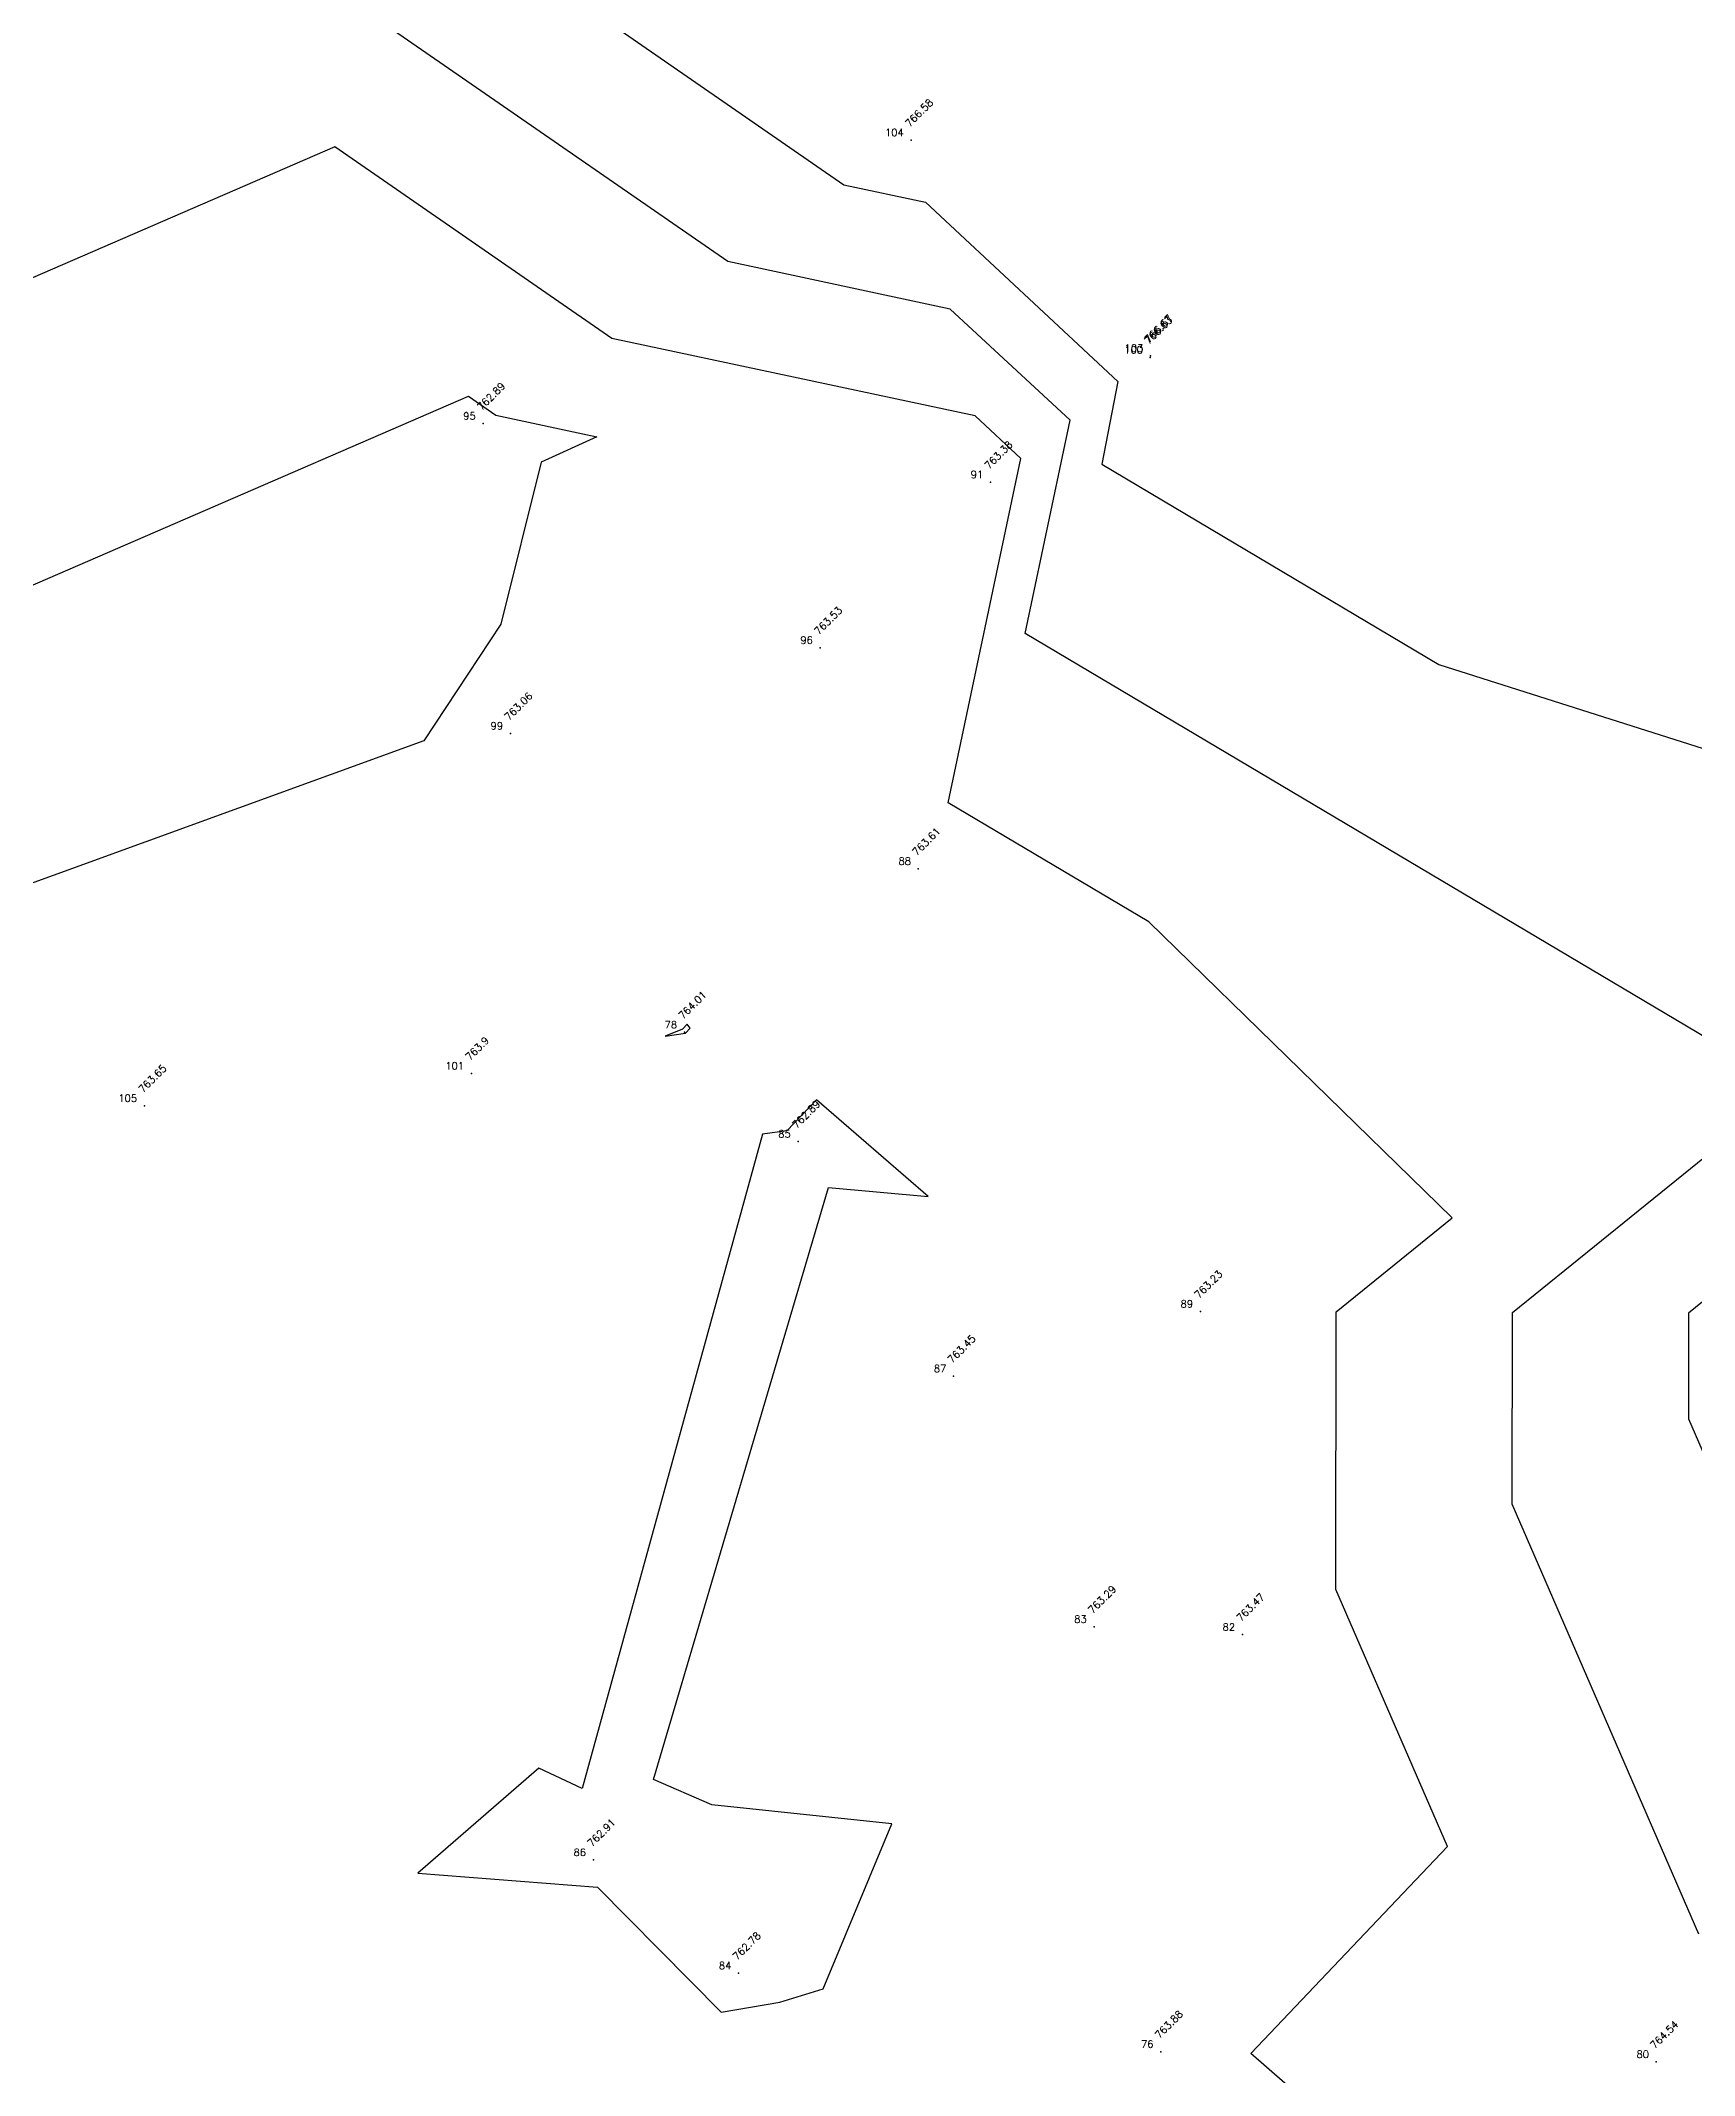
# Model space of a CAD drawing. Header units: millimetres. Extents: x 1625 to 2117, y 999 to 1266.
# Drawn here: x 1956.7 to 2013.3, y 1092.1 to 1161.7 of the extents above; entities that cross this region are included whole.
import ezdxf
from ezdxf.enums import TextEntityAlignment as Align

# ---------------------------------------------------------------- set-up
doc = ezdxf.new("R2010")
doc.units = ezdxf.units.MM
for name, color, linetype in [('CONTOUR', 4, 'Continuous'), ('INDEX_CONTOUR', 8, 'Continuous'), ('Points', 7, 'Continuous'), ('Points-ELV', 6, 'Continuous'), ('Points-NUM', 4, 'Continuous'), ('Points-TXT', 3, 'Continuous')]:
    doc.layers.add(name, color=color, linetype=linetype)
doc.styles.add('ROMANS', font='romans.shx')

# ---------------------------------------------------------------- blocks, each defined once
blk = doc.blocks.new('POINTS')
at = {"layer": 'Points'}
blk.add_line((0, 0), (0, 0), dxfattribs=at)
blk.add_point((0, 0), dxfattribs=at)
at = {"layer": 'Points-ELV', "style": 'ROMANS'}
blk.add_attdef('ELEV', text='', height=1, rotation=45, dxfattribs=at).set_placement((0, 0), align=Align.BOTTOM_LEFT)
at = {"layer": 'Points-NUM', "style": 'ROMANS'}
blk.add_attdef('PTNUM', text='', height=1, dxfattribs=at).set_placement((0, 0), align=Align.BOTTOM_RIGHT)
at = {"layer": 'Points-TXT', "style": 'ROMANS'}
blk.add_attdef('DESC', text='', height=1, dxfattribs=at).set_placement((0, 0), align=Align.BOTTOM_RIGHT)

msp = doc.modelspace()

# ---------------------------------------------------------------- linework, layer by layer
at = {"layer": 'CONTOUR'}
for points, elevation in [([(1957.643, 1175.122), (1984.184, 1156.763), (1986.978, 1156.167), (1993.565, 1150.026), (1993.014, 1147.201), (2004.546, 1140.354), (2019.934, 1135.458)], 766), ([(2013.538, 1061.857), (2011.3, 1060.293), (2008.266, 1059.398), (2006.674, 1060.59), (2003.669, 1062.119), (2006.008, 1072.63), (2005.829, 1075.041), (2005.445, 1078.695), (2004.919, 1086.885), (1998.113, 1092.824), (2004.835, 1099.914), (2001.02, 1108.704), (2001.027, 1118.196), (2005.001, 1121.412), (1994.618, 1131.545), (1987.757, 1135.619), (1990.246, 1147.398), (1988.677, 1148.852), (1976.247, 1151.507), (1966.774, 1158.059), (1951.893, 1151.612), (1919.712, 1166.733)], 764), ([(1928.684, 1150.839), (1950.599, 1140.542), (1971.34, 1149.527), (1972.279, 1148.878), (1975.739, 1148.139), (1973.825, 1147.271), (1972.447, 1141.728), (1969.817, 1137.742), (1953.958, 1131.974), (1949.819, 1132.152), (1944.917, 1134.569), (1928.684, 1150.839)], 763), ([(1978.768, 1127.731), (1978.933, 1127.904), (1978.83, 1128.038), (1978.67, 1127.872), (1978.07, 1127.636), (1978.768, 1127.731)], 764), ([(1981.996, 1094.581), (1983.475, 1095.036), (1985.831, 1100.686), (1979.672, 1101.337), (1977.669, 1102.206), (1983.666, 1122.45), (1987.073, 1122.145), (1983.249, 1125.453), (1982.239, 1124.394), (1981.403, 1124.28), (1975.236, 1101.893), (1973.747, 1102.585), (1969.616, 1098.993), (1975.757, 1098.515), (1979.992, 1094.244), (1981.996, 1094.581)], 763), ([(2018.948, 1122.901), (2013.089, 1118.159), (2013.086, 1114.544), (2016.608, 1106.43)], 766)]:
    msp.add_lwpolyline(points, dxfattribs=dict(at, elevation=elevation))
at = {"layer": 'INDEX_CONTOUR', "elevation": 765}
for points in [[(2014.838, 1126.892), (1990.386, 1141.41), (1991.928, 1148.71), (1987.828, 1152.51), (1980.216, 1154.135), (1962.209, 1166.59)], [(2013.439, 1096.914), (2007.053, 1111.624), (2007.058, 1118.177), (2016.192, 1125.57)]]:
    msp.add_lwpolyline(points, dxfattribs=at)

# ---------------------------------------------------------------- block references
at = {"layer": 'Points', "linetype": 'Continuous'}
ref = msp.add_blockref('POINTS', (1986.486, 1158.288, 766.58), dxfattribs=at)
ref.add_attrib('PTNUM', '104', dxfattribs={"layer": 'Points-NUM', "height": 0.25, "style": 'ROMANS'}).set_placement((1986.236, 1158.351, 766.58), align=Align.BOTTOM_RIGHT)
ref.add_attrib('ELEV', '766.58', dxfattribs={"layer": 'Points-ELV', "height": 0.25, "rotation": 45, "style": 'ROMANS'}).set_placement((1986.486, 1158.663, 766.58), align=Align.BOTTOM_LEFT)
ref = msp.add_blockref('POINTS', (1994.67, 1150.849, 766.63), dxfattribs=at)
ref.add_attrib('PTNUM', '100', dxfattribs={"layer": 'Points-NUM', "height": 0.25, "style": 'ROMANS'}).set_placement((1994.42, 1150.911, 766.63), align=Align.BOTTOM_RIGHT)
ref.add_attrib('ELEV', '766.63', dxfattribs={"layer": 'Points-ELV', "height": 0.25, "rotation": 45, "style": 'ROMANS'}).set_placement((1994.67, 1151.224, 766.63), align=Align.BOTTOM_LEFT)
ref = msp.add_blockref('POINTS', (1994.68, 1150.906, 766.67), dxfattribs=at)
ref.add_attrib('PTNUM', '103', dxfattribs={"layer": 'Points-NUM', "height": 0.25, "style": 'ROMANS'}).set_placement((1994.43, 1150.968, 766.67), align=Align.BOTTOM_RIGHT)
ref.add_attrib('ELEV', '766.67', dxfattribs={"layer": 'Points-ELV', "height": 0.25, "rotation": 45, "style": 'ROMANS'}).set_placement((1994.68, 1151.281, 766.67), align=Align.BOTTOM_LEFT)
ref = msp.add_blockref('POINTS', (1971.842, 1148.589, 762.89), dxfattribs=at)
ref.add_attrib('PTNUM', '95', dxfattribs={"layer": 'Points-NUM', "height": 0.25, "style": 'ROMANS'}).set_placement((1971.592, 1148.651, 762.89), align=Align.BOTTOM_RIGHT)
ref.add_attrib('ELEV', '762.89', dxfattribs={"layer": 'Points-ELV', "height": 0.25, "rotation": 45, "style": 'ROMANS'}).set_placement((1971.842, 1148.964, 762.89), align=Align.BOTTOM_LEFT)
ref = msp.add_blockref('POINTS', (1989.203, 1146.585, 763.38), dxfattribs=at)
ref.add_attrib('PTNUM', '91', dxfattribs={"layer": 'Points-NUM', "height": 0.25, "style": 'ROMANS'}).set_placement((1988.953, 1146.648, 763.38), align=Align.BOTTOM_RIGHT)
ref.add_attrib('ELEV', '763.38', dxfattribs={"layer": 'Points-ELV', "height": 0.25, "rotation": 45, "style": 'ROMANS'}).set_placement((1989.203, 1146.96, 763.38), align=Align.BOTTOM_LEFT)
ref = msp.add_blockref('POINTS', (1983.377, 1140.919, 763.53), dxfattribs=at)
ref.add_attrib('PTNUM', '96', dxfattribs={"layer": 'Points-NUM', "height": 0.25, "style": 'ROMANS'}).set_placement((1983.127, 1140.982, 763.53), align=Align.BOTTOM_RIGHT)
ref.add_attrib('ELEV', '763.53', dxfattribs={"layer": 'Points-ELV', "height": 0.25, "rotation": 45, "style": 'ROMANS'}).set_placement((1983.377, 1141.294, 763.53), align=Align.BOTTOM_LEFT)
ref = msp.add_blockref('POINTS', (1972.777, 1137.986, 763.06), dxfattribs=at)
ref.add_attrib('PTNUM', '99', dxfattribs={"layer": 'Points-NUM', "height": 0.25, "style": 'ROMANS'}).set_placement((1972.527, 1138.049, 763.06), align=Align.BOTTOM_RIGHT)
ref.add_attrib('ELEV', '763.06', dxfattribs={"layer": 'Points-ELV', "height": 0.25, "rotation": 45, "style": 'ROMANS'}).set_placement((1972.777, 1138.361, 763.06), align=Align.BOTTOM_LEFT)
ref = msp.add_blockref('POINTS', (1986.732, 1133.36, 763.61), dxfattribs=at)
ref.add_attrib('PTNUM', '88', dxfattribs={"layer": 'Points-NUM', "height": 0.25, "style": 'ROMANS'}).set_placement((1986.482, 1133.422, 763.61), align=Align.BOTTOM_RIGHT)
ref.add_attrib('ELEV', '763.61', dxfattribs={"layer": 'Points-ELV', "height": 0.25, "rotation": 45, "style": 'ROMANS'}).set_placement((1986.732, 1133.735, 763.61), align=Align.BOTTOM_LEFT)
ref = msp.add_blockref('POINTS', (1978.733, 1127.764, 764.01), dxfattribs=at)
ref.add_attrib('PTNUM', '78', dxfattribs={"layer": 'Points-NUM', "height": 0.25, "style": 'ROMANS'}).set_placement((1978.483, 1127.826, 764.01), align=Align.BOTTOM_RIGHT)
ref.add_attrib('ELEV', '764.01', dxfattribs={"layer": 'Points-ELV', "height": 0.25, "rotation": 45, "style": 'ROMANS'}).set_placement((1978.733, 1128.139, 764.01), align=Align.BOTTOM_LEFT)
ref = msp.add_blockref('POINTS', (1971.442, 1126.354, 763.9), dxfattribs=at)
ref.add_attrib('PTNUM', '101', dxfattribs={"layer": 'Points-NUM', "height": 0.25, "style": 'ROMANS'}).set_placement((1971.192, 1126.417, 763.9), align=Align.BOTTOM_RIGHT)
ref.add_attrib('ELEV', '763.9', dxfattribs={"layer": 'Points-ELV', "height": 0.25, "rotation": 45, "style": 'ROMANS'}).set_placement((1971.442, 1126.729, 763.9), align=Align.BOTTOM_LEFT)
ref = msp.add_blockref('POINTS', (1960.257, 1125.246, 763.65), dxfattribs=at)
ref.add_attrib('PTNUM', '105', dxfattribs={"layer": 'Points-NUM', "height": 0.25, "style": 'ROMANS'}).set_placement((1960.007, 1125.309, 763.65), align=Align.BOTTOM_RIGHT)
ref.add_attrib('ELEV', '763.65', dxfattribs={"layer": 'Points-ELV', "height": 0.25, "rotation": 45, "style": 'ROMANS'}).set_placement((1960.257, 1125.621, 763.65), align=Align.BOTTOM_LEFT)
ref = msp.add_blockref('POINTS', (1982.621, 1124.027, 762.89), dxfattribs=at)
ref.add_attrib('PTNUM', '85', dxfattribs={"layer": 'Points-NUM', "height": 0.25, "style": 'ROMANS'}).set_placement((1982.371, 1124.09, 762.89), align=Align.BOTTOM_RIGHT)
ref.add_attrib('ELEV', '762.89', dxfattribs={"layer": 'Points-ELV', "height": 0.25, "rotation": 45, "style": 'ROMANS'}).set_placement((1982.621, 1124.402, 762.89), align=Align.BOTTOM_LEFT)
ref = msp.add_blockref('POINTS', (1996.383, 1118.21, 763.23), dxfattribs=at)
ref.add_attrib('PTNUM', '89', dxfattribs={"layer": 'Points-NUM', "height": 0.25, "style": 'ROMANS'}).set_placement((1996.133, 1118.273, 763.23), align=Align.BOTTOM_RIGHT)
ref.add_attrib('ELEV', '763.23', dxfattribs={"layer": 'Points-ELV', "height": 0.25, "rotation": 45, "style": 'ROMANS'}).set_placement((1996.383, 1118.585, 763.23), align=Align.BOTTOM_LEFT)
ref = msp.add_blockref('POINTS', (1987.941, 1115.999, 763.45), dxfattribs=at)
ref.add_attrib('PTNUM', '87', dxfattribs={"layer": 'Points-NUM', "height": 0.25, "style": 'ROMANS'}).set_placement((1987.691, 1116.062, 763.45), align=Align.BOTTOM_RIGHT)
ref.add_attrib('ELEV', '763.45', dxfattribs={"layer": 'Points-ELV', "height": 0.25, "rotation": 45, "style": 'ROMANS'}).set_placement((1987.941, 1116.374, 763.45), align=Align.BOTTOM_LEFT)
ref = msp.add_blockref('POINTS', (1992.744, 1107.427, 763.29), dxfattribs=at)
ref.add_attrib('PTNUM', '83', dxfattribs={"layer": 'Points-NUM', "height": 0.25, "style": 'ROMANS'}).set_placement((1992.494, 1107.489, 763.29), align=Align.BOTTOM_RIGHT)
ref.add_attrib('ELEV', '763.29', dxfattribs={"layer": 'Points-ELV', "height": 0.25, "rotation": 45, "style": 'ROMANS'}).set_placement((1992.744, 1107.802, 763.29), align=Align.BOTTOM_LEFT)
ref = msp.add_blockref('POINTS', (1997.822, 1107.156, 763.47), dxfattribs=at)
ref.add_attrib('PTNUM', '82', dxfattribs={"layer": 'Points-NUM', "height": 0.25, "style": 'ROMANS'}).set_placement((1997.572, 1107.218, 763.47), align=Align.BOTTOM_RIGHT)
ref.add_attrib('ELEV', '763.47', dxfattribs={"layer": 'Points-ELV', "height": 0.25, "rotation": 45, "style": 'ROMANS'}).set_placement((1997.822, 1107.531, 763.47), align=Align.BOTTOM_LEFT)
ref = msp.add_blockref('POINTS', (1975.615, 1099.447, 762.91), dxfattribs=at)
ref.add_attrib('PTNUM', '86', dxfattribs={"layer": 'Points-NUM', "height": 0.25, "style": 'ROMANS'}).set_placement((1975.365, 1099.509, 762.91), align=Align.BOTTOM_RIGHT)
ref.add_attrib('ELEV', '762.91', dxfattribs={"layer": 'Points-ELV', "height": 0.25, "rotation": 45, "style": 'ROMANS'}).set_placement((1975.615, 1099.822, 762.91), align=Align.BOTTOM_LEFT)
ref = msp.add_blockref('POINTS', (1980.586, 1095.573, 762.78), dxfattribs=at)
ref.add_attrib('PTNUM', '84', dxfattribs={"layer": 'Points-NUM', "height": 0.25, "style": 'ROMANS'}).set_placement((1980.336, 1095.636, 762.78), align=Align.BOTTOM_RIGHT)
ref.add_attrib('ELEV', '762.78', dxfattribs={"layer": 'Points-ELV', "height": 0.25, "rotation": 45, "style": 'ROMANS'}).set_placement((1980.586, 1095.948, 762.78), align=Align.BOTTOM_LEFT)
ref = msp.add_blockref('POINTS', (1995.031, 1092.888, 763.88), dxfattribs=at)
ref.add_attrib('PTNUM', '76', dxfattribs={"layer": 'Points-NUM', "height": 0.25, "style": 'ROMANS'}).set_placement((1994.781, 1092.95, 763.88), align=Align.BOTTOM_RIGHT)
ref.add_attrib('ELEV', '763.88', dxfattribs={"layer": 'Points-ELV', "height": 0.25, "rotation": 45, "style": 'ROMANS'}).set_placement((1995.031, 1093.263, 763.88), align=Align.BOTTOM_LEFT)
ref = msp.add_blockref('POINTS', (2011.981, 1092.536, 764.54), dxfattribs=at)
ref.add_attrib('PTNUM', '80', dxfattribs={"layer": 'Points-NUM', "height": 0.25, "style": 'ROMANS'}).set_placement((2011.731, 1092.599, 764.54), align=Align.BOTTOM_RIGHT)
ref.add_attrib('ELEV', '764.54', dxfattribs={"layer": 'Points-ELV', "height": 0.25, "rotation": 45, "style": 'ROMANS'}).set_placement((2011.981, 1092.911, 764.54), align=Align.BOTTOM_LEFT)

doc.saveas('drawing.dxf')
